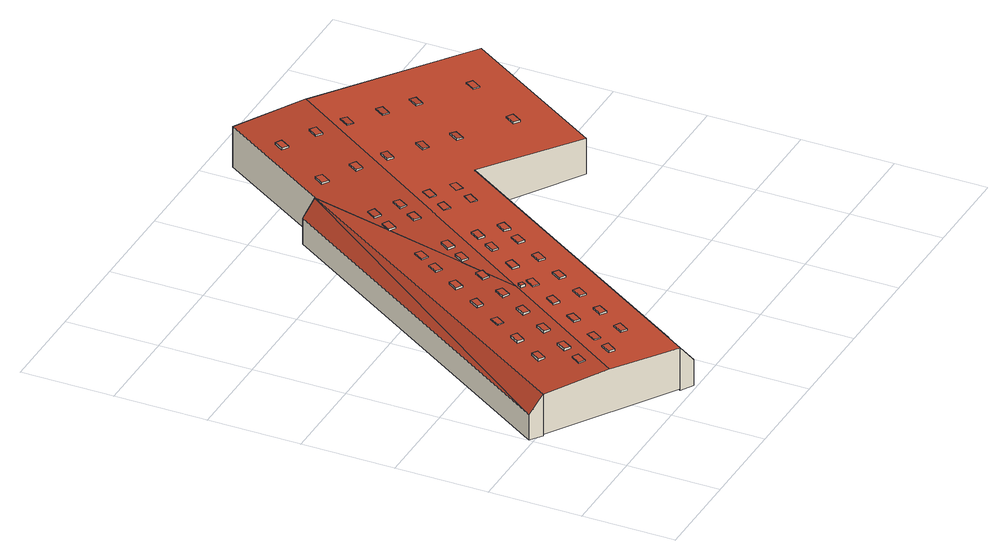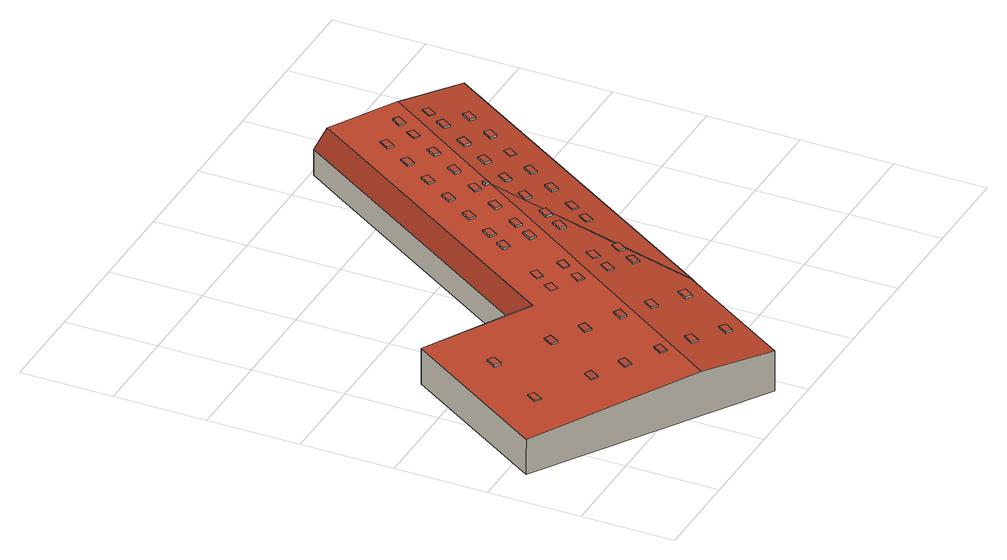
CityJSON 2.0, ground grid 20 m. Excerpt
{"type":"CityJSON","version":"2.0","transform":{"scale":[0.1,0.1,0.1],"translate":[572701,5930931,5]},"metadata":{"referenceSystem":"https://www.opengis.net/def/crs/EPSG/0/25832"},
"CityObjects":{
"building1":{"type":"Building","attributes":{"Grundfläche 2D":"245.993857","Grundhöhe NN":"5.244"},"geometry":[{"type":"Solid","lod":"3","boundaries":[[[[0,1,2,3,4]],[[5,6,3,2]],[[7,8,2,1]],[[8,9,10,6,5,2]],[[10,11,12,13,0,4,3,6]],[[13,7,1,0]],[[11,10,9,8,7,13,12]]]],"semantics":{"surfaces":[{"type":"RoofSurface"},{"type":"WallSurface"},{"type":"GroundSurface"}],"values":[[0,0,1,1,1,1,2]]}}]},
"building2":{"type":"Building","attributes":{"Grundfläche 2D":"231.720467","Grundhöhe NN":"5.248"},"geometry":[{"type":"Solid","lod":"3","boundaries":[[[[14,15,16,17,18,19]],[[17,16,20,21]],[[22,23,14,19,18,17,21,24]],[[15,14,23,25]],[[16,15,25,20]],[[22,24,21,20,25,23]]]],"semantics":{"surfaces":[{"type":"RoofSurface"},{"type":"WallSurface"},{"type":"GroundSurface"}],"values":[[0,1,1,1,1,2]]}}]},
"building3":{"type":"Building","attributes":{"Grundfläche 2D":"4502.213748","Grundhöhe NN":"5.544"},"children":["building3-1","building3-2","building3-3","building3-4","building3-5","building3-6","building3-7","building3-8","building3-9","building3-10","building3-11","building3-12","building3-13","building3-14","building3-15","building3-16","building3-17","building3-18","building3-19","building3-20","building3-21","building3-22","building3-23","building3-24","building3-25","building3-26","building3-27","building3-28","building3-29","building3-30","building3-31","building3-32","building3-33","building3-34","building3-35","building3-36","building3-37","building3-38","building3-39","building3-40","building3-41","building3-42","building3-43","building3-44","building3-45","building3-46","building3-47","building3-48","building3-49","building3-50","building3-51"],"geometry":[{"type":"Solid","lod":"3","boundaries":[[[[16,15,26,27,28,29,30,31]],[[32,33,34,35,36,30,29,37]],[[38,36,39,30,36,35,34,33,32,2,40]],[[30,39,36,38,40,2,1,31]],[[15,16,41,42]],[[27,26,15,42,43]],[[28,27,43,44]],[[37,29,28,44,45]],[[32,37,45,46]],[[2,32,46,47]],[[1,2,47,48]],[[41,16,31,1,48]],[[47,46,45,44,43,42,41,48]]]],"semantics":{"surfaces":[{"type":"RoofSurface"},{"type":"WallSurface"},{"type":"GroundSurface"}],"values":[[0,0,0,0,1,1,1,1,1,1,1,1,2]]}}]},
"building3-1":{"type":"BuildingInstallation","parents":["building3"],"geometry":[{"type":"MultiSurface","lod":"3","boundaries":[[[49,50,51,52]],[[52,51,53,54]],[[49,52,54,55]],[[50,49,55,56]],[[51,50,56,53]]],"semantics":{"surfaces":[{"type":"RoofSurface"},{"type":"WallSurface"}],"values":[0,1,1,1,1]}}]},
"building3-2":{"type":"BuildingInstallation","parents":["building3"],"geometry":[{"type":"MultiSurface","lod":"3","boundaries":[[[57,58,59,60]],[[60,59,61,62]],[[57,60,62,63]],[[58,57,63,64]],[[59,58,64,61]]],"semantics":{"surfaces":[{"type":"RoofSurface"},{"type":"WallSurface"}],"values":[0,1,1,1,1]}}]},
"building3-3":{"type":"BuildingInstallation","parents":["building3"],"geometry":[{"type":"MultiSurface","lod":"3","boundaries":[[[65,66,67,68]],[[68,67,69,70]],[[65,68,70,71]],[[66,65,71,72]],[[67,66,72,69]]],"semantics":{"surfaces":[{"type":"RoofSurface"},{"type":"WallSurface"}],"values":[0,1,1,1,1]}}]},
"building3-4":{"type":"BuildingInstallation","parents":["building3"],"geometry":[{"type":"MultiSurface","lod":"3","boundaries":[[[73,74,75,76]],[[76,75,77,78]],[[73,76,78,79]],[[74,73,79,80]],[[75,74,80,77]]],"semantics":{"surfaces":[{"type":"RoofSurface"},{"type":"WallSurface"}],"values":[0,1,1,1,1]}}]},
"building3-5":{"type":"BuildingInstallation","parents":["building3"],"geometry":[{"type":"MultiSurface","lod":"3","boundaries":[[[81,82,83,84]],[[84,83,85,86]],[[81,84,86,87]],[[82,81,87,88]],[[83,82,88,85]]],"semantics":{"surfaces":[{"type":"RoofSurface"},{"type":"WallSurface"}],"values":[0,1,1,1,1]}}]},
"building3-6":{"type":"BuildingInstallation","parents":["building3"],"geometry":[{"type":"MultiSurface","lod":"3","boundaries":[[[89,90,91,92]],[[92,91,93,94]],[[89,92,94,95]],[[90,89,95,96]],[[91,90,96,93]]],"semantics":{"surfaces":[{"type":"RoofSurface"},{"type":"WallSurface"}],"values":[0,1,1,1,1]}}]},
"building3-7":{"type":"BuildingInstallation","parents":["building3"],"geometry":[{"type":"MultiSurface","lod":"3","boundaries":[[[97,98,99,100]],[[100,99,101,102]],[[97,100,102,103]],[[98,97,103,104]],[[99,98,104,101]]],"semantics":{"surfaces":[{"type":"RoofSurface"},{"type":"WallSurface"}],"values":[0,1,1,1,1]}}]},
"building3-8":{"type":"BuildingInstallation","parents":["building3"],"geometry":[{"type":"MultiSurface","lod":"3","boundaries":[[[105,106,107,108]],[[108,107,109,110]],[[105,108,110,111]],[[106,105,111,112]],[[107,106,112,109]]],"semantics":{"surfaces":[{"type":"RoofSurface"},{"type":"WallSurface"}],"values":[0,1,1,1,1]}}]},
"building3-9":{"type":"BuildingInstallation","parents":["building3"],"geometry":[{"type":"MultiSurface","lod":"3","boundaries":[[[113,114,115,116]],[[116,115,117,118]],[[113,116,118,119]],[[114,113,119,120]],[[115,114,120,117]]],"semantics":{"surfaces":[{"type":"RoofSurface"},{"type":"WallSurface"}],"values":[0,1,1,1,1]}}]},
"building3-10":{"type":"BuildingInstallation","parents":["building3"],"geometry":[{"type":"MultiSurface","lod":"3","boundaries":[[[121,122,123,124,125,126,127]],[[128,129,125,124]],[[129,130,126,125]],[[126,130,33,40,131,121,127]],[[131,38,34,128,124,123,122,121]]],"semantics":{"surfaces":[{"type":"RoofSurface"},{"type":"WallSurface"}],"values":[0,1,1,1,1]}}]},
"building3-11":{"type":"BuildingInstallation","parents":["building3"],"geometry":[{"type":"MultiSurface","lod":"3","boundaries":[[[132,133,134,135]],[[135,134,136,137]],[[132,135,137,138]],[[133,132,138,139]],[[134,133,139,136]]],"semantics":{"surfaces":[{"type":"RoofSurface"},{"type":"WallSurface"}],"values":[0,1,1,1,1]}}]},
"building3-12":{"type":"BuildingInstallation","parents":["building3"],"geometry":[{"type":"MultiSurface","lod":"3","boundaries":[[[140,141,142,143]],[[143,142,144,145]],[[140,143,145,146]],[[141,140,146,147]],[[142,141,147,144]]],"semantics":{"surfaces":[{"type":"RoofSurface"},{"type":"WallSurface"}],"values":[0,1,1,1,1]}}]},
"building3-13":{"type":"BuildingInstallation","parents":["building3"],"geometry":[{"type":"MultiSurface","lod":"3","boundaries":[[[148,149,150,151]],[[151,150,152,153]],[[148,151,153,154]],[[149,148,154,155]],[[150,149,155,152]]],"semantics":{"surfaces":[{"type":"RoofSurface"},{"type":"WallSurface"}],"values":[0,1,1,1,1]}}]},
"building3-14":{"type":"BuildingInstallation","parents":["building3"],"geometry":[{"type":"MultiSurface","lod":"3","boundaries":[[[156,157,158,159]],[[159,158,160,161]],[[156,159,161,162]],[[157,156,162,163]],[[158,157,163,160]]],"semantics":{"surfaces":[{"type":"RoofSurface"},{"type":"WallSurface"}],"values":[0,1,1,1,1]}}]},
"building3-15":{"type":"BuildingInstallation","parents":["building3"],"geometry":[{"type":"MultiSurface","lod":"3","boundaries":[[[164,165,166,167]],[[167,166,168,169]],[[169,170,164,167]],[[165,164,170,171]],[[166,165,171,168]]],"semantics":{"surfaces":[{"type":"RoofSurface"},{"type":"WallSurface"}],"values":[0,1,1,1,1]}}]},
"building3-16":{"type":"BuildingInstallation","parents":["building3"],"geometry":[{"type":"MultiSurface","lod":"3","boundaries":[[[172,173,174,175]],[[175,174,176,177]],[[172,175,177,178]],[[173,172,178,179]],[[174,173,179,176]]],"semantics":{"surfaces":[{"type":"RoofSurface"},{"type":"WallSurface"}],"values":[0,1,1,1,1]}}]},
"building3-17":{"type":"BuildingInstallation","parents":["building3"],"geometry":[{"type":"MultiSurface","lod":"3","boundaries":[[[180,181,182,183]],[[184,185,181,180]],[[185,186,182,181]],[[187,188,183,182,186]],[[189,184,180,183,188]]],"semantics":{"surfaces":[{"type":"RoofSurface"},{"type":"WallSurface"}],"values":[0,1,1,1,1]}}]},
"building3-18":{"type":"BuildingInstallation","parents":["building3"],"geometry":[{"type":"MultiSurface","lod":"3","boundaries":[[[190,191,192,193]],[[193,192,194,195]],[[190,193,195,196]],[[191,190,196,197]],[[192,191,197,194]]],"semantics":{"surfaces":[{"type":"RoofSurface"},{"type":"WallSurface"}],"values":[0,1,1,1,1]}}]},
"building3-19":{"type":"BuildingInstallation","parents":["building3"],"geometry":[{"type":"MultiSurface","lod":"3","boundaries":[[[198,199,200,201]],[[201,200,202,203]],[[198,201,203,204]],[[199,198,204,205]],[[200,199,205,202]]],"semantics":{"surfaces":[{"type":"RoofSurface"},{"type":"WallSurface"}],"values":[0,1,1,1,1]}}]},
"building3-20":{"type":"BuildingInstallation","parents":["building3"],"geometry":[{"type":"MultiSurface","lod":"3","boundaries":[[[206,207,208,209]],[[209,208,210,211]],[[206,209,211,212]],[[207,206,212,213]],[[208,207,213,210]]],"semantics":{"surfaces":[{"type":"RoofSurface"},{"type":"WallSurface"}],"values":[0,1,1,1,1]}}]},
"building3-21":{"type":"BuildingInstallation","parents":["building3"],"geometry":[{"type":"MultiSurface","lod":"3","boundaries":[[[214,215,216,217]],[[217,216,218,219]],[[214,217,219,220]],[[215,214,220,221]],[[216,215,221,218]]],"semantics":{"surfaces":[{"type":"RoofSurface"},{"type":"WallSurface"}],"values":[0,1,1,1,1]}}]},
"building3-22":{"type":"BuildingInstallation","parents":["building3"],"geometry":[{"type":"MultiSurface","lod":"3","boundaries":[[[222,223,224,225]],[[225,224,226,227]],[[222,225,227,228]],[[223,222,228,229]],[[224,223,229,226]]],"semantics":{"surfaces":[{"type":"RoofSurface"},{"type":"WallSurface"}],"values":[0,1,1,1,1]}}]},
"building3-23":{"type":"BuildingInstallation","parents":["building3"],"geometry":[{"type":"MultiSurface","lod":"3","boundaries":[[[230,231,232,233]],[[233,232,234,235]],[[230,233,235,236]],[[231,230,236,237]],[[232,231,237,234]]],"semantics":{"surfaces":[{"type":"RoofSurface"},{"type":"WallSurface"}],"values":[0,1,1,1,1]}}]},
"building3-24":{"type":"BuildingInstallation","parents":["building3"],"geometry":[{"type":"MultiSurface","lod":"3","boundaries":[[[238,239,240,241]],[[241,240,242,243]],[[238,241,243,244]],[[239,238,244,245]],[[240,239,245,242]]],"semantics":{"surfaces":[{"type":"RoofSurface"},{"type":"WallSurface"}],"values":[0,1,1,1,1]}}]},
"building3-25":{"type":"BuildingInstallation","parents":["building3"],"geometry":[{"type":"MultiSurface","lod":"3","boundaries":[[[246,247,248,249]],[[249,248,250,251]],[[246,249,251,252]],[[247,246,252,253]],[[248,247,253,250]]],"semantics":{"surfaces":[{"type":"RoofSurface"},{"type":"WallSurface"}],"values":[0,1,1,1,1]}}]},
"building3-26":{"type":"BuildingInstallation","parents":["building3"],"geometry":[{"type":"MultiSurface","lod":"3","boundaries":[[[254,255,256,257]],[[257,256,258,259]],[[254,257,259,260]],[[255,254,260,261]],[[256,255,261,258]]],"semantics":{"surfaces":[{"type":"RoofSurface"},{"type":"WallSurface"}],"values":[0,1,1,1,1]}}]},
"building3-27":{"type":"BuildingInstallation","parents":["building3"],"geometry":[{"type":"MultiSurface","lod":"3","boundaries":[[[262,263,264,265]],[[265,264,266,267]],[[262,265,267,268]],[[263,262,268,269]],[[264,263,269,266]]],"semantics":{"surfaces":[{"type":"RoofSurface"},{"type":"WallSurface"}],"values":[0,1,1,1,1]}}]},
"building3-28":{"type":"BuildingInstallation","parents":["building3"],"geometry":[{"type":"MultiSurface","lod":"3","boundaries":[[[270,271,272,273]],[[273,272,274,275]],[[270,273,275,276]],[[271,270,276,277]],[[272,271,277,274]]],"semantics":{"surfaces":[{"type":"RoofSurface"},{"type":"WallSurface"}],"values":[0,1,1,1,1]}}]},
"building3-29":{"type":"BuildingInstallation","parents":["building3"],"geometry":[{"type":"MultiSurface","lod":"3","boundaries":[[[278,279,280,281]],[[281,280,282,283]],[[283,284,278,281]],[[279,278,284,285]],[[280,279,285,282]]],"semantics":{"surfaces":[{"type":"RoofSurface"},{"type":"WallSurface"}],"values":[0,1,1,1,1]}}]},
"building3-30":{"type":"BuildingInstallation","parents":["building3"],"geometry":[{"type":"MultiSurface","lod":"3","boundaries":[[[286,287,288,289]],[[289,288,290,291]],[[286,289,291,292]],[[287,286,292,293]],[[288,287,293,290]]],"semantics":{"surfaces":[{"type":"RoofSurface"},{"type":"WallSurface"}],"values":[0,1,1,1,1]}}]},
"building3-31":{"type":"BuildingInstallation","parents":["building3"],"geometry":[{"type":"MultiSurface","lod":"3","boundaries":[[[294,295,296,297]],[[297,296,298,299]],[[294,297,299,300]],[[295,294,300,301]],[[296,295,301,298]]],"semantics":{"surfaces":[{"type":"RoofSurface"},{"type":"WallSurface"}],"values":[0,1,1,1,1]}}]},
"building3-32":{"type":"BuildingInstallation","parents":["building3"],"geometry":[{"type":"MultiSurface","lod":"3","boundaries":[[[302,303,304,305]],[[305,304,306,307]],[[302,305,307,308]],[[303,302,308,309]],[[304,303,309,306]]],"semantics":{"surfaces":[{"type":"RoofSurface"},{"type":"WallSurface"}],"values":[0,1,1,1,1]}}]},
"building3-33":{"type":"BuildingInstallation","parents":["building3"],"geometry":[{"type":"MultiSurface","lod":"3","boundaries":[[[310,311,312,313]],[[313,312,314,315]],[[310,313,315,316]],[[311,310,316,317]],[[312,311,317,314]]],"semantics":{"surfaces":[{"type":"RoofSurface"},{"type":"WallSurface"}],"values":[0,1,1,1,1]}}]},
"building3-34":{"type":"BuildingInstallation","parents":["building3"],"geometry":[{"type":"MultiSurface","lod":"3","boundaries":[[[318,319,320,321]],[[321,320,322,323]],[[318,321,323,324]],[[319,318,324,325]],[[320,319,325,322]]],"semantics":{"surfaces":[{"type":"RoofSurface"},{"type":"WallSurface"}],"values":[0,1,1,1,1]}}]},
"building3-35":{"type":"BuildingInstallation","parents":["building3"],"geometry":[{"type":"MultiSurface","lod":"3","boundaries":[[[326,327,328,329]],[[329,328,330,331]],[[326,329,331,332]],[[327,326,332,333]],[[328,327,333,330]]],"semantics":{"surfaces":[{"type":"RoofSurface"},{"type":"WallSurface"}],"values":[0,1,1,1,1]}}]},
"building3-36":{"type":"BuildingInstallation","parents":["building3"],"geometry":[{"type":"MultiSurface","lod":"3","boundaries":[[[334,335,336,337]],[[337,336,338,339]],[[334,337,339,340]],[[335,334,340,341]],[[336,335,341,338]]],"semantics":{"surfaces":[{"type":"RoofSurface"},{"type":"WallSurface"}],"values":[0,1,1,1,1]}}]},
"building3-37":{"type":"BuildingInstallation","parents":["building3"],"geometry":[{"type":"MultiSurface","lod":"3","boundaries":[[[342,343,344,345]],[[345,344,346,347]],[[342,345,347,348]],[[343,342,348,349]],[[344,343,349,346]]],"semantics":{"surfaces":[{"type":"RoofSurface"},{"type":"WallSurface"}],"values":[0,1,1,1,1]}}]},
"building3-38":{"type":"BuildingInstallation","parents":["building3"],"geometry":[{"type":"MultiSurface","lod":"3","boundaries":[[[350,351,352,353]],[[353,352,354,355]],[[350,353,355,356]],[[351,350,356,357]],[[352,351,357,354]]],"semantics":{"surfaces":[{"type":"RoofSurface"},{"type":"WallSurface"}],"values":[0,1,1,1,1]}}]},
"building3-39":{"type":"BuildingInstallation","parents":["building3"],"geometry":[{"type":"MultiSurface","lod":"3","boundaries":[[[358,359,360,361]],[[361,360,362,363]],[[358,361,363,364]],[[359,358,364,365]],[[360,359,365,362]]],"semantics":{"surfaces":[{"type":"RoofSurface"},{"type":"WallSurface"}],"values":[0,1,1,1,1]}}]},
"building3-40":{"type":"BuildingInstallation","parents":["building3"],"geometry":[{"type":"MultiSurface","lod":"3","boundaries":[[[366,367,368,369]],[[369,368,370,371]],[[366,369,371,372]],[[367,366,372,373]],[[368,367,373,370]]],"semantics":{"surfaces":[{"type":"RoofSurface"},{"type":"WallSurface"}],"values":[0,1,1,1,1]}}]},
"building3-41":{"type":"BuildingInstallation","parents":["building3"],"geometry":[{"type":"MultiSurface","lod":"3","boundaries":[[[374,375,376,377]],[[377,376,378,379]],[[374,377,379,380]],[[375,374,380,381]],[[376,375,381,378]]],"semantics":{"surfaces":[{"type":"RoofSurface"},{"type":"WallSurface"}],"values":[0,1,1,1,1]}}]},
"building3-42":{"type":"BuildingInstallation","parents":["building3"],"geometry":[{"type":"MultiSurface","lod":"3","boundaries":[[[382,383,384,385]],[[385,384,386,387]],[[382,385,387,388]],[[383,382,388,389]],[[384,383,389,386]]],"semantics":{"surfaces":[{"type":"RoofSurface"},{"type":"WallSurface"}],"values":[0,1,1,1,1]}}]},
"building3-43":{"type":"BuildingInstallation","parents":["building3"],"geometry":[{"type":"MultiSurface","lod":"3","boundaries":[[[390,391,392,393]],[[393,392,394,395]],[[390,393,395,396]],[[391,390,396,397]],[[392,391,397,394]]],"semantics":{"surfaces":[{"type":"RoofSurface"},{"type":"WallSurface"}],"values":[0,1,1,1,1]}}]},
"building3-44":{"type":"BuildingInstallation","parents":["building3"],"geometry":[{"type":"MultiSurface","lod":"3","boundaries":[[[398,399,400,401]],[[401,400,402,403]],[[398,401,403,404]],[[404,405,399,398]],[[405,402,400,399]]],"semantics":{"surfaces":[{"type":"RoofSurface"},{"type":"WallSurface"}],"values":[0,1,1,1,1]}}]},
"building3-45":{"type":"BuildingInstallation","parents":["building3"],"geometry":[{"type":"MultiSurface","lod":"3","boundaries":[[[406,407,408,409]],[[409,408,410,411]],[[406,409,411,412]],[[407,406,412,413]],[[408,407,413,410]]],"semantics":{"surfaces":[{"type":"RoofSurface"},{"type":"WallSurface"}],"values":[0,1,1,1,1]}}]},
"building3-46":{"type":"BuildingInstallation","parents":["building3"],"geometry":[{"type":"MultiSurface","lod":"3","boundaries":[[[414,415,416,417,418,419,418]],[[420,421,416,415]],[[421,35,36,39,419,418,417,416]],[[414,418,419,39,36,422]],[[422,420,415,414]]],"semantics":{"surfaces":[{"type":"RoofSurface"},{"type":"WallSurface"}],"values":[0,1,1,1,1]}}]},
"building3-47":{"type":"BuildingInstallation","parents":["building3"],"geometry":[{"type":"MultiSurface","lod":"3","boundaries":[[[423,424,425,426]],[[426,425,427,428]],[[428,429,423,426]],[[429,430,424,423]],[[425,424,430,427]]],"semantics":{"surfaces":[{"type":"RoofSurface"},{"type":"WallSurface"}],"values":[0,1,1,1,1]}}]},
"building3-48":{"type":"BuildingInstallation","parents":["building3"],"geometry":[{"type":"MultiSurface","lod":"3","boundaries":[[[431,432,433,434]],[[434,433,435,436]],[[434,436,431]],[[433,432,435]]],"semantics":{"surfaces":[{"type":"RoofSurface"},{"type":"WallSurface"}],"values":[0,1,1,1]}}]},
"building3-49":{"type":"BuildingInstallation","parents":["building3"],"geometry":[{"type":"MultiSurface","lod":"3","boundaries":[[[437,438,439,440]],[[440,439,441,442]],[[437,440,442,443]],[[438,437,443,444]],[[439,438,444,441]]],"semantics":{"surfaces":[{"type":"RoofSurface"},{"type":"WallSurface"}],"values":[0,1,1,1,1]}}]},
"building3-50":{"type":"BuildingInstallation","parents":["building3"],"geometry":[{"type":"MultiSurface","lod":"3","boundaries":[[[445,446,447,448]],[[448,447,449,450]],[[445,448,450,451]],[[446,445,451,452]],[[447,446,452,449]]],"semantics":{"surfaces":[{"type":"RoofSurface"},{"type":"WallSurface"}],"values":[0,1,1,1,1]}}]},
"building3-51":{"type":"BuildingInstallation","parents":["building3"],"geometry":[{"type":"MultiSurface","lod":"3","boundaries":[[[453,454,455,456]],[[456,455,457,458]],[[453,456,458,459]],[[454,453,459,460]],[[455,454,460,457]]],"semantics":{"surfaces":[{"type":"RoofSurface"},{"type":"WallSurface"}],"values":[0,1,1,1,1]}}]}
},
"vertices":[
[3,209,60],[28,191,97],[475,892,97],[6,214,60],[5,213,60],[452,906,62],[451,907,60],[28,191,2],[475,892,2],[452,906,2],[451,907,2],[6,214,2],[5,213,2],[3,209,2],
[721,638,61],[695,655,99],[290,23,99],[317,7,61],[365,83,61],[367,85,61],[290,23,2],[317,7,2],[367,85,2],[721,638,2],[365,83,2],[695,655,2],
[721,638,98],[908,519,86],[1114,841,85],[777,1056,105],[345,399,105],[155,110,105],[476,891,97],[430,717,100],[428,709,100],[381,534,103],[381,533,103],[638,1145,97],[427,710,100],[380,533,103],[428,715,100],[290,23,5],[695,655,5],[908,519,5],[1114,841,5],[638,1145,5],[476,891,5],[475,892,5],[28,191,5],
[249,438,104],[261,430,104],[275,451,104],[262,459,104],[275,451,101],[262,459,100],[249,438,100],[261,430,101],
[127,249,105],[140,241,105],[153,262,105],[141,270,105],[153,262,101],[141,270,100],[127,249,100],[140,241,101],
[340,469,107],[352,461,107],[366,482,107],[353,490,107],[366,482,104],[353,490,103],[340,469,103],[352,461,104],
[779,734,101],[791,726,99],[804,747,99],[792,755,101],[804,747,97],[792,755,97],[779,734,97],[791,726,97],
[548,911,104],[535,920,104],[521,899,104],[534,890,104],[521,899,99],[534,890,100],[548,911,100],[535,920,99],
[397,433,108],[410,425,108],[423,446,108],[411,454,108],[423,446,104],[411,454,104],[397,433,104],[410,425,104],
[647,819,108],[659,811,107],[673,832,107],[660,840,108],[673,832,104],[660,840,104],[647,819,104],[659,811,104],
[209,375,102],[221,367,102],[234,388,102],[222,396,102],[234,388,101],[222,396,100],[209,375,100],[221,367,101],
[888,665,95],[901,657,95],[914,678,95],[901,686,95],[914,678,90],[901,686,91],[888,665,91],[901,657,90],
[426,711,104],[427,710,104],[428,709,104],[438,702,104],[452,723,104],[439,731,104],[428,715,104],[438,702,101],[452,723,101],[439,731,100],[426,711,100],
[679,1001,107],[666,981,107],[678,972,107],[692,993,107],[678,972,103],[692,993,103],[679,1001,103],[666,981,103],
[488,464,105],[501,456,105],[514,477,105],[501,485,105],[514,477,101],[501,485,102],[488,464,102],[501,456,101],
[168,313,105],[180,305,105],[194,326,105],[181,334,105],[194,326,101],[181,334,100],[168,313,100],[180,305,101],
[448,401,105],[461,393,105],[474,414,105],[461,422,105],[474,414,101],[461,422,102],[448,401,102],[461,393,101],
[259,344,108],[272,336,108],[285,357,108],[272,365,108],[285,357,104],[272,365,103],[259,344,103],[272,336,104],
[613,1043,103],[600,1023,103],[613,1014,103],[626,1035,103],[613,1014,99],[626,1035,100],[613,1043,99],[600,1023,99],
[727,768,103],[741,789,103],[728,797,104],[714,776,104],[727,768,101],[741,789,100],[728,797,101],[722,788,101],[714,776,101],[719,773,101],
[725,942,107],[738,934,106],[752,955,106],[739,964,107],[752,955,104],[739,964,105],[725,942,105],[738,934,104],
[299,407,107],[312,399,107],[325,420,107],[313,428,107],[325,420,104],[313,428,103],[299,407,103],[312,399,104],
[807,920,103],[793,899,103],[806,891,102],[820,912,102],[806,891,100],[820,912,100],[807,920,101],[793,899,101],
[218,281,108],[231,273,108],[244,294,108],[232,302,108],[244,294,104],[232,302,103],[218,281,103],[231,273,104],
[516,508,105],[529,499,105],[542,520,105],[529,528,105],[542,520,101],[529,528,102],[516,508,102],[529,499,101],
[857,858,100],[870,850,98],[884,871,98],[871,879,99],[884,871,96],[871,879,97],[857,858,97],[870,850,96],
[149,173,106],[162,165,106],[175,186,106],[163,194,106],[175,186,104],[163,194,103],[149,173,103],[162,165,104],
[207,137,108],[219,129,108],[233,150,108],[220,158,108],[233,150,104],[220,158,104],[207,137,104],[219,129,104],
[467,775,103],[454,755,103],[466,746,104],[480,767,104],[466,746,101],[480,767,101],[467,775,100],[454,755,100],
[178,218,108],[190,210,108],[203,231,108],[191,239,108],[203,231,104],[191,239,103],[178,218,103],[190,210,104],
[613,870,107],[600,878,107],[587,857,107],[600,849,107],[587,857,103],[600,849,104],[613,870,104],[600,878,103],
[316,307,108],[329,299,108],[342,320,108],[330,328,108],[342,320,104],[330,328,104],[316,307,104],[329,299,104],
[357,370,107],[369,362,107],[383,383,107],[370,391,107],[383,383,104],[370,391,104],[357,370,104],[369,362,104],
[596,631,103],[582,610,103],[594,602,103],[608,623,103],[594,602,101],[608,623,101],[596,631,102],[582,610,102],
[408,576,108],[421,568,108],[434,589,108],[422,597,108],[434,589,104],[422,597,103],[408,576,103],[421,568,104],
[235,181,106],[248,173,106],[261,194,106],[248,202,106],[261,194,104],[248,202,104],[235,181,104],[248,173,104],
[487,700,106],[474,680,106],[487,671,106],[500,692,106],[487,671,104],[500,692,104],[487,700,103],[474,680,103],
[516,744,106],[502,723,106],[515,715,106],[528,736,106],[515,715,104],[528,736,104],[516,744,103],[502,723,103],
[407,338,105],[420,330,105],[433,351,105],[420,359,105],[433,351,101],[420,359,102],[407,338,102],[420,330,101],
[358,608,103],[371,600,103],[384,621,103],[371,629,103],[384,621,101],[371,629,100],[358,608,100],[371,600,101],
[330,565,103],[342,557,103],[356,578,103],[343,586,103],[356,578,101],[343,586,100],[330,565,100],[342,557,101],
[276,244,108],[288,236,108],[301,257,108],[289,265,108],[301,257,104],[289,265,104],[276,244,104],[288,236,104],
[466,539,108],[478,531,108],[492,552,108],[479,560,108],[492,552,104],[479,560,104],[466,539,104],[478,531,104],
[967,788,93],[979,780,93],[992,801,93],[980,809,93],[992,801,90],[980,809,90],[967,788,90],[979,780,90],
[326,212,105],[339,204,105],[352,225,105],[339,233,105],[352,225,101],[339,233,102],[326,212,102],[339,204,101],
[531,643,106],[544,635,106],[557,656,106],[545,663,106],[557,656,104],[545,663,104],[531,643,104],[544,635,104],
[351,384,111],[356,392,111],[348,397,111],[343,389,111],[348,397,105],[343,389,105],[351,384,105],[356,392,105],
[367,275,105],[380,267,105],[393,288,105],[380,296,105],[393,288,101],[380,296,102],[367,275,102],[380,267,101],
[393,525,108],[406,546,108],[394,554,108],[381,534,108],[381,533,108],[380,533,108],[406,546,104],[394,554,103],[393,525,104],
[286,149,105],[299,141,105],[312,162,105],[299,170,105],[312,162,101],[299,170,102],[286,149,102],[299,141,101],
[624,675,102],[610,654,102],[623,646,102],[636,667,102],[623,646,101],[636,667,101],
[289,502,105],[302,494,105],[315,515,105],[303,523,105],[315,515,101],[303,523,100],[289,502,100],[302,494,101],
[573,708,106],[560,687,106],[572,679,106],[586,700,106],[572,679,104],[586,700,104],[573,708,104],[560,687,104],
[438,496,108],[450,488,108],[464,509,108],[451,517,108],[464,509,104],[451,517,104],[438,496,104],[450,488,104]
]}
